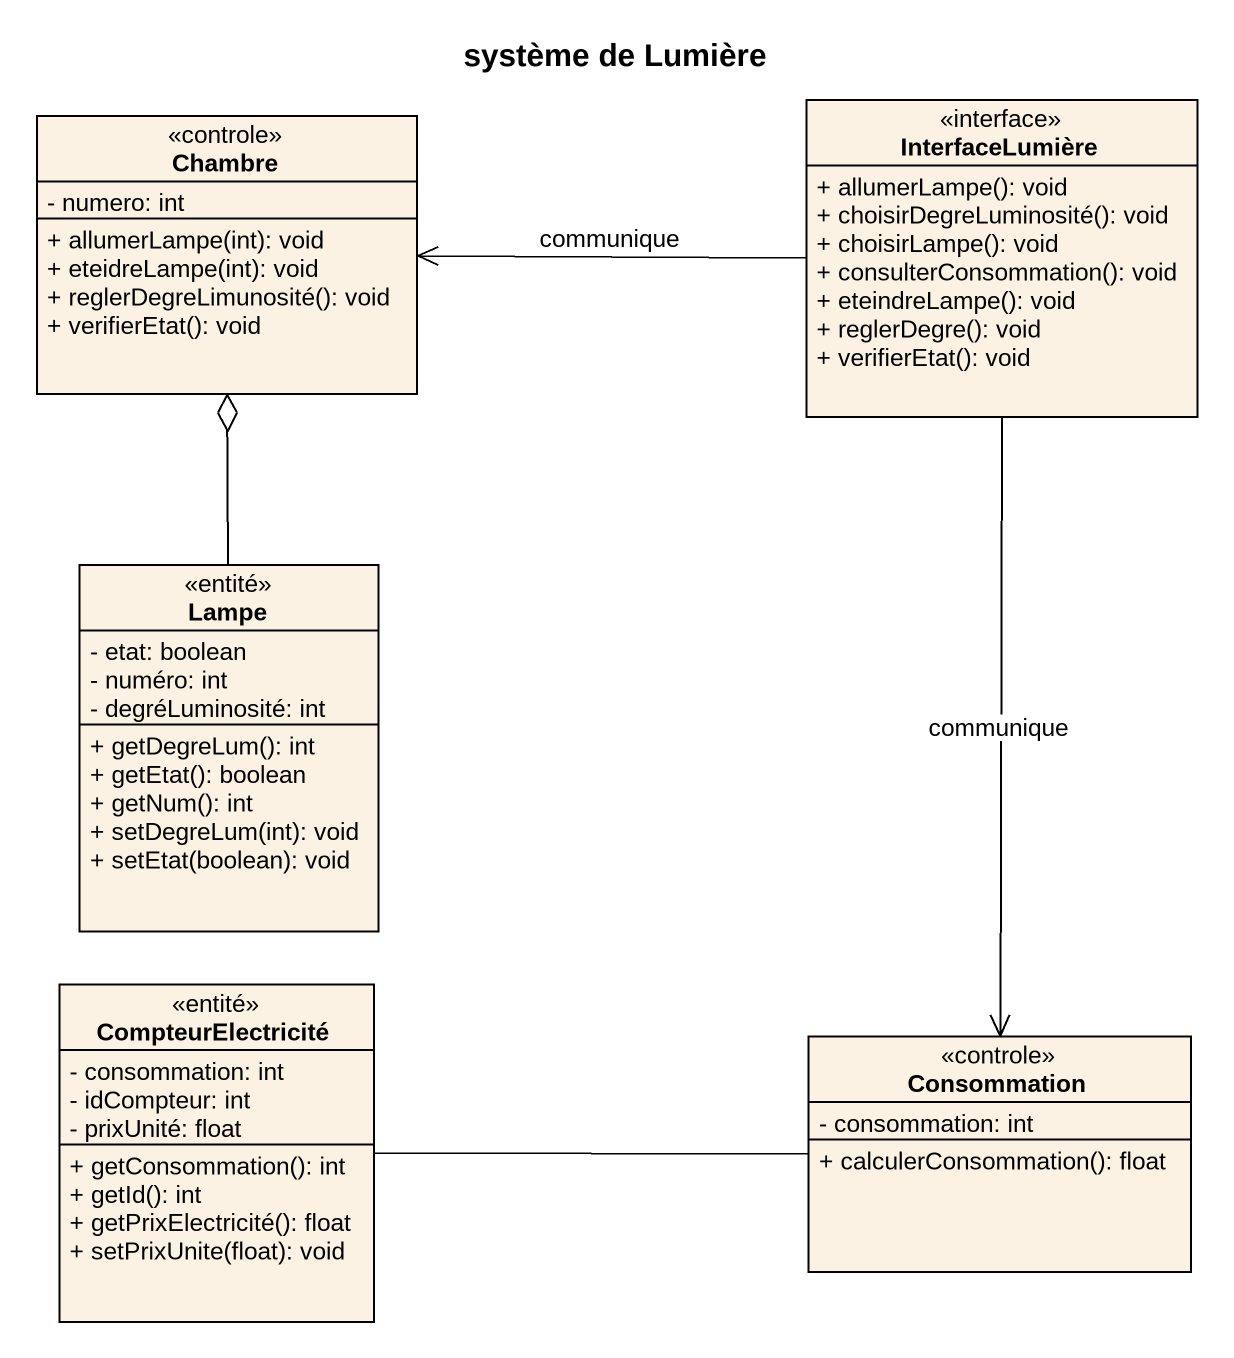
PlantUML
@startuml
title système de Lumière
hide circle
hide empty members
skinparam classAttributeIconSize 0
class Chambre <<controle>> {
  - numero: int
  + allumerLampe(int): void
  + eteidreLampe(int): void
  + reglerDegreLimunosité(): void
  + verifierEtat(): void
}
class InterfaceLumière <<interface>> {
  + allumerLampe(): void
  + choisirDegreLuminosité(): void
  + choisirLampe(): void
  + consulterConsommation(): void
  + eteindreLampe(): void
  + reglerDegre(): void
  + verifierEtat(): void
}
class Lampe <<entité>> {
  - etat: boolean
  - numéro: int
  - degréLuminosité: int
  + getDegreLum(): int
  + getEtat(): boolean
  + getNum(): int
  + setDegreLum(int): void
  + setEtat(boolean): void
}
class CompteurElectricité <<entité>> {
  - consommation: int
  - idCompteur: int
  - prixUnité: float
  + getConsommation(): int
  + getId(): int
  + getPrixElectricité(): float
  + setPrixUnite(float): void
}
class Consommation <<controle>> {
  - consommation: int
  + calculerConsommation(): float
}
Chambre <-right- InterfaceLumière : communique
InterfaceLumière --> Consommation : communique
Lampe -up-o Chambre
Consommation -left- CompteurElectricité
@enduml
